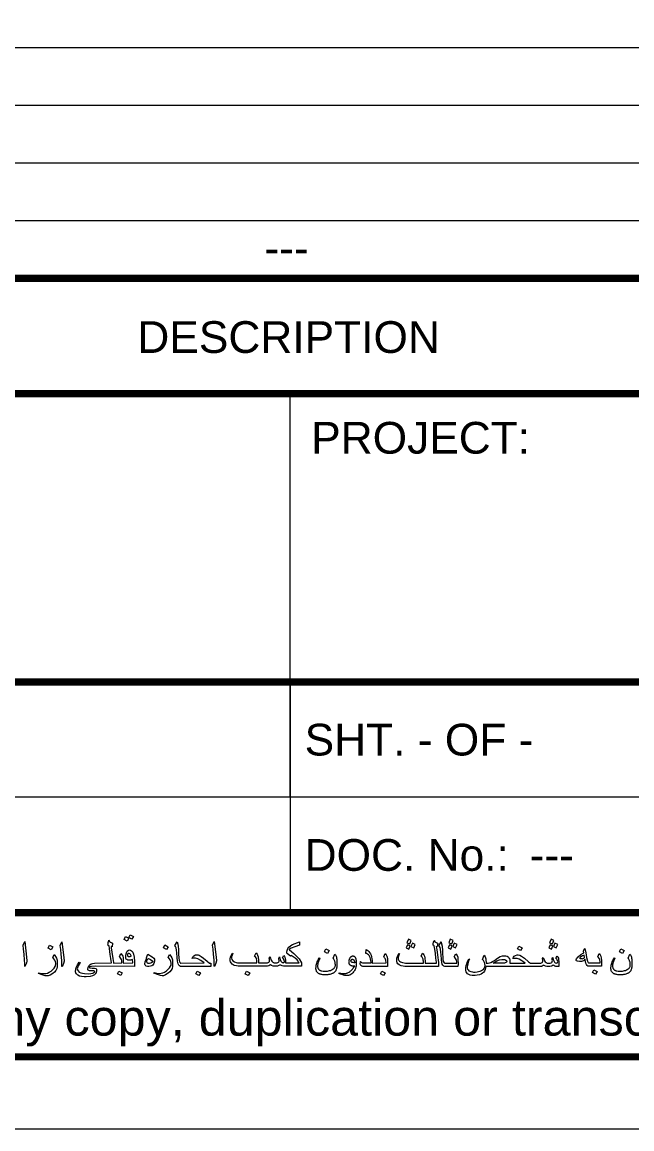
# Model space of a CAD drawing. Header units: inches. Extents: x -350577 to -266477, y -437959 to -377535.
# Drawn here: x -267246.5 to -267204.2, y -437958.8 to -437882 of the extents above; entities that cross this region are included whole.
import ezdxf
from ezdxf.enums import TextEntityAlignment as Align

# ---------------------------------------------------------------- set-up
doc = ezdxf.new("R2010")
doc.units = ezdxf.units.IN
doc.header["$MEASUREMENT"] = 0
for name, color, linetype, lineweight in [('AZ_Title Line', 91, 'Continuous', 9), ('ORGINAL', 7, 'Continuous', 13), ('title', 7, 'Continuous', 15)]:
    doc.layers.add(name, color=color, linetype=linetype, lineweight=lineweight)
doc.styles.get("Standard").update_dxf_attribs({"font": 'arial.ttf'})

# ---------------------------------------------------------------- blocks, each defined once
blk = doc.blocks.new('l')
at = {"layer": 'ORGINAL'}
for p, q in [((-99.065, 7.054), (-99.108, 7.036)), ((-99.1, 6.836), (-99.039, 6.89))]:
    blk.add_line(p, q, dxfattribs=at)
for points in [[(-130.681, 8.266), (-130.579, 8.461), (-130.356, 8.344), (-130.462, 8.15)], [(-138.02, 7.742), (-137.905, 7.991), (-137.782, 6.907), (-137.76, 6.649), (-137.789, 6.493), (-137.864, 6.312), (-137.895, 6.274), (-137.904, 6.278), (-137.901, 6.461), (-137.911, 6.701), (-137.954, 7.125), (-137.986, 7.47)], [(-135.436, 7.725), (-135.321, 7.974), (-135.198, 6.89), (-135.176, 6.632), (-135.205, 6.476), (-135.28, 6.295), (-135.311, 6.258), (-135.321, 6.261), (-135.317, 6.445), (-135.327, 6.685), (-135.37, 7.109), (-135.402, 7.453)], [(-130.886, 7.045), (-130.846, 7.204), (-130.781, 7.328), (-130.711, 7.392), (-130.627, 7.415), (-130.558, 7.407), (-130.48, 7.354), (-130.406, 7.255), (-130.35, 7.11), (-130.304, 6.913), (-130.285, 6.617), (-130.285, 6.268), (-132.956, 6.275), (-133.261, 6.264), (-133.38, 6.246), (-133.404, 6.232), (-133.415, 6.212), (-133.412, 6.194), (-133.4, 6.178), (-133.361, 6.163), (-133.224, 6.157), (-133.052, 6.141), (-132.974, 6.127), (-132.939, 6.112), (-132.918, 6.084), (-132.915, 6.035), (-132.917, 5.969), (-132.943, 5.857), (-132.979, 5.779), (-133.007, 5.74), (-133.065, 5.685), (-133.188, 5.616), (-133.369, 5.562), (-133.642, 5.541), (-133.782, 5.541), (-133.954, 5.562), (-134.094, 5.599), (-134.211, 5.656), (-134.295, 5.728), (-134.323, 5.763), (-134.351, 5.825), (-134.37, 5.893), (-134.373, 5.961), (-134.367, 6.034), (-134.355, 6.107), (-134.309, 6.239), (-134.245, 6.368), (-134.117, 6.572), (-134.066, 6.547), (-134.193, 6.319), (-134.227, 6.236), (-134.252, 6.105), (-134.234, 6.022), (-134.2, 5.953), (-134.117, 5.871), (-134.011, 5.824), (-133.899, 5.791), (-133.762, 5.771), (-133.504, 5.762), (-133.317, 5.781), (-133.179, 5.808), (-133.101, 5.838), (-133.056, 5.871), (-133.048, 5.906), (-133.053, 5.934), (-133.072, 5.948), (-133.097, 5.955), (-133.122, 5.955), (-133.399, 5.969), (-133.457, 5.976), (-133.507, 6.002), (-133.526, 6.037), (-133.529, 6.07), (-133.51, 6.191), (-133.458, 6.302), (-133.391, 6.374), (-133.288, 6.44), (-133.194, 6.476), (-133.06, 6.499), (-131.881, 6.506), (-131.926, 6.811), (-131.962, 7.084), (-132.022, 7.518), (-132.051, 7.702), (-132.125, 7.737), (-132.12, 7.824), (-132.102, 7.937), (-132.062, 8.075), (-132.057, 8.08), (-132.038, 8.066), (-132.036, 8.045), (-132.031, 8.022), (-132.02, 8), (-132.001, 7.978), (-131.973, 7.955), (-131.95, 7.945), (-131.805, 7.887), (-131.809, 7.804), (-131.822, 7.695), (-131.843, 7.62), (-131.911, 7.642), (-131.903, 7.569), (-131.852, 7.254), (-131.79, 6.817), (-131.746, 6.541), (-131.747, 6.503), (-131.159, 6.506), (-131.163, 6.598), (-131.171, 6.666), (-131.19, 6.743), (-131.226, 6.809), (-131.285, 6.886), (-131.331, 6.935), (-131.223, 7.16), (-131.141, 7.047), (-131.103, 6.977), (-131.079, 6.887), (-131.064, 6.761), (-131.061, 6.622), (-131.061, 6.503), (-130.397, 6.507), (-130.402, 6.596), (-130.412, 6.67), (-130.43, 6.748), (-130.497, 6.725), (-130.57, 6.705), (-130.623, 6.695), (-130.666, 6.694), (-130.74, 6.706), (-130.814, 6.739), (-130.85, 6.773), (-130.875, 6.81), (-130.892, 6.866), (-130.896, 6.931), (-130.891, 7.005), (-130.888, 7.032)], [(-131.002, 8.136), (-130.902, 8.336), (-130.678, 8.219), (-130.782, 8.021)], [(-126.282, 6.83), (-126.237, 6.925), (-126.161, 7.007), (-126.057, 7.065), (-125.957, 7.082), (-125.868, 7.072), (-125.784, 7.041), (-125.644, 6.968), (-125.483, 6.837), (-125.248, 6.638), (-125.077, 6.505), (-124.979, 6.505), (-124.979, 6.274), (-127.079, 6.273), (-127.169, 6.312), (-127.2, 6.35), (-127.258, 6.458), (-127.293, 6.622), (-127.322, 6.882), (-127.34, 7.216), (-127.356, 7.396), (-127.386, 7.565), (-127.426, 7.64), (-127.489, 7.709), (-127.318, 7.978), (-127.275, 7.802), (-127.248, 7.639), (-127.236, 7.459), (-127.222, 7.123), (-127.214, 6.864), (-127.187, 6.68), (-127.157, 6.588), (-127.123, 6.532), (-127.08, 6.504), (-127.057, 6.504), (-125.44, 6.508), (-125.686, 6.682), (-125.877, 6.788), (-126.05, 6.833), (-126.145, 6.838), (-126.222, 6.834), (-126.275, 6.828), (-126.283, 6.827)], [(-124.859, 7.742), (-124.745, 7.991), (-124.622, 6.907), (-124.599, 6.649), (-124.629, 6.493), (-124.704, 6.312), (-124.735, 6.274), (-124.744, 6.278), (-124.741, 6.461), (-124.75, 6.701), (-124.794, 7.125), (-124.825, 7.47)], [(-118.824, 7.966), (-118.824, 7.747), (-119.161, 7.632), (-119.403, 7.537), (-119.529, 7.469), (-119.538, 7.454), (-119.538, 7.424), (-119.528, 7.408), (-119.233, 7.169), (-119.061, 7.01), (-118.856, 6.798), (-118.684, 6.524), (-118.684, 6.291), (-119.945, 6.291), (-120.025, 6.298), (-120.083, 6.323), (-120.139, 6.355), (-120.175, 6.381), (-120.217, 6.349), (-120.269, 6.321), (-120.353, 6.297), (-120.466, 6.285), (-120.649, 6.288), (-120.768, 6.33), (-120.844, 6.38), (-120.894, 6.344), (-120.963, 6.307), (-121.042, 6.287), (-121.11, 6.288), (-123.092, 6.288), (-123.207, 6.3), (-123.365, 6.342), (-123.507, 6.427), (-123.583, 6.52), (-123.618, 6.598), (-123.634, 6.653), (-123.637, 6.785), (-123.617, 6.913), (-123.577, 7.02), (-123.485, 7.192), (-123.45, 7.169), (-123.501, 7.056), (-123.539, 6.938), (-123.55, 6.846), (-123.532, 6.754), (-123.462, 6.66), (-123.351, 6.587), (-123.233, 6.549), (-123.134, 6.527), (-121.779, 6.52), (-121.78, 6.564), (-121.788, 6.692), (-121.808, 6.798), (-121.847, 6.875), (-121.885, 6.927), (-121.919, 6.965), (-121.944, 6.988), (-121.839, 7.207), (-121.778, 7.126), (-121.739, 7.053), (-121.703, 6.942), (-121.688, 6.846), (-121.682, 6.782), (-121.677, 6.669), (-121.674, 6.517), (-121.136, 6.521), (-121.059, 6.526), (-120.994, 6.539), (-120.955, 6.561), (-120.95, 6.566), (-120.934, 6.584), (-120.915, 6.618), (-120.909, 6.66), (-120.91, 6.716), (-120.915, 6.767), (-120.928, 6.845), (-120.873, 6.927), (-120.844, 6.84), (-120.815, 6.758), (-120.796, 6.713), (-120.751, 6.633), (-120.707, 6.581), (-120.657, 6.545), (-120.627, 6.533), (-120.595, 6.525), (-120.534, 6.52), (-120.38, 6.526), (-120.328, 6.541), (-120.29, 6.563), (-120.268, 6.589), (-120.251, 6.631), (-120.247, 6.686), (-120.254, 6.782), (-120.268, 6.844), (-120.212, 6.926), (-120.173, 6.755), (-120.135, 6.641), (-120.088, 6.577), (-120.04, 6.54), (-119.995, 6.529), (-119.953, 6.524), (-119.913, 6.535), (-119.879, 6.567), (-119.87, 6.618), (-119.882, 6.68), (-119.905, 6.734), (-119.94, 6.795), (-119.997, 6.868), (-119.908, 7.015), (-119.868, 6.947), (-119.845, 6.904), (-119.812, 6.793), (-119.806, 6.722), (-119.801, 6.626), (-119.802, 6.521), (-118.842, 6.521), (-118.887, 6.584), (-118.928, 6.638), (-118.995, 6.719), (-119.135, 6.839), (-119.26, 6.93), (-119.403, 7.022), (-119.415, 7.022), (-119.456, 6.985), (-119.653, 7.135), (-119.699, 7.191), (-119.706, 7.251), (-119.693, 7.374), (-119.647, 7.508), (-119.579, 7.61), (-119.438, 7.711), (-119.309, 7.779), (-118.831, 7.97), (-118.823, 7.974), (-118.825, 7.966)], [(-109.484, 8.078), (-109.465, 8.064), (-109.463, 8.044), (-109.458, 8.023), (-109.451, 8.006), (-109.433, 7.981), (-109.416, 7.966), (-109.385, 7.946), (-109.256, 7.892), (-109.233, 7.883), (-109.237, 7.793), (-109.254, 7.666), (-109.269, 7.618), (-109.337, 7.641), (-109.326, 7.568), (-109.303, 7.42), (-109.252, 7.063), (-109.197, 6.702), (-109.173, 6.542), (-109.173, 6.267), (-111.51, 6.269), (-111.633, 6.28), (-111.77, 6.309), (-111.906, 6.376), (-111.997, 6.457), (-112.038, 6.524), (-112.062, 6.586), (-112.073, 6.653), (-112.08, 6.749), (-112.064, 6.846), (-112.036, 6.957), (-111.984, 7.064), (-111.92, 7.174), (-111.883, 7.15), (-111.928, 7.054), (-111.961, 6.969), (-111.979, 6.894), (-111.983, 6.848), (-111.98, 6.809), (-111.972, 6.766), (-111.955, 6.721), (-111.924, 6.676), (-111.892, 6.642), (-111.808, 6.583), (-111.744, 6.555), (-111.671, 6.531), (-111.554, 6.509), (-111.462, 6.502), (-111.404, 6.502), (-110.219, 6.502), (-110.221, 6.568), (-110.222, 6.635), (-110.233, 6.71), (-110.249, 6.773), (-110.264, 6.818), (-110.291, 6.866), (-110.324, 6.913), (-110.384, 6.969), (-110.28, 7.192), (-110.244, 7.147), (-110.192, 7.073), (-110.155, 6.978), (-110.129, 6.87), (-110.118, 6.782), (-110.112, 6.672), (-110.113, 6.569), (-110.113, 6.501), (-109.31, 6.505), (-109.321, 6.587), (-109.334, 6.668), (-109.359, 6.87), (-109.395, 7.155), (-109.439, 7.454), (-109.469, 7.708), (-109.541, 7.737), (-109.539, 7.834), (-109.515, 7.956), (-109.488, 8.065)], [(-111.427, 7.554), (-111.227, 7.469), (-111.136, 7.69), (-111.326, 7.777)], [(-111.367, 7.915), (-111.166, 7.827), (-111.068, 8.056), (-111.27, 8.148)], [(-111.093, 7.653), (-110.901, 7.564), (-110.8, 7.787), (-110.995, 7.874)], [(-108.082, 6.931), (-107.982, 7.152), (-107.89, 7.016), (-107.848, 6.914), (-107.825, 6.764), (-107.823, 6.416), (-107.825, 6.266), (-108.745, 6.266), (-108.816, 6.289), (-108.877, 6.347), (-108.921, 6.431), (-108.955, 6.543), (-108.981, 6.746), (-109.002, 7.063), (-109.008, 7.257), (-109.031, 7.458), (-109.066, 7.578), (-109.111, 7.659), (-109.156, 7.703), (-108.991, 7.966), (-108.959, 7.844), (-108.928, 7.674), (-108.904, 7.384), (-108.892, 7.161), (-108.886, 6.884), (-108.868, 6.724), (-108.83, 6.585), (-108.785, 6.525), (-108.732, 6.494), (-107.915, 6.501), (-107.913, 6.594), (-107.928, 6.674), (-107.953, 6.757), (-107.995, 6.824), (-108.051, 6.897), (-108.076, 6.915)], [(-108.518, 7.554), (-108.318, 7.469), (-108.227, 7.69), (-108.417, 7.777)], [(-108.458, 7.915), (-108.257, 7.827), (-108.159, 8.056), (-108.361, 8.148)], [(-108.183, 7.653), (-107.992, 7.564), (-107.891, 7.787), (-108.086, 7.874)], [(-103.705, 7.482), (-103.605, 7.682), (-103.381, 7.565), (-103.486, 7.367)], [(-101.525, 7.554), (-101.325, 7.469), (-101.234, 7.69), (-101.424, 7.777)], [(-101.465, 7.915), (-101.264, 7.827), (-101.166, 8.056), (-101.368, 8.148)], [(-101.191, 7.653), (-101, 7.564), (-100.899, 7.787), (-101.093, 7.874)], [(-135.945, 6.878), (-135.87, 7.087), (-135.766, 6.966), (-135.694, 6.852), (-135.653, 6.712), (-135.648, 6.538), (-135.648, 6.25), (-135.681, 6.114), (-135.75, 5.996), (-135.839, 5.881), (-135.963, 5.776), (-136.131, 5.664), (-136.272, 5.608), (-136.367, 5.606), (-136.477, 5.621), (-136.632, 5.658), (-136.939, 5.774), (-136.916, 5.82), (-136.748, 5.787), (-136.554, 5.766), (-136.448, 5.772), (-136.33, 5.803), (-136.212, 5.859), (-136.077, 5.938), (-135.973, 6.027), (-135.861, 6.153), (-135.785, 6.269), (-135.756, 6.337), (-135.737, 6.439), (-135.741, 6.486), (-135.764, 6.59), (-135.818, 6.704), (-135.882, 6.803), (-135.938, 6.861)], [(-130.506, 6.996), (-130.531, 7.042), (-130.565, 7.091), (-130.606, 7.134), (-130.653, 7.165), (-130.692, 7.169), (-130.726, 7.159), (-130.748, 7.141), (-130.764, 7.115), (-130.775, 7.081), (-130.775, 7.049), (-130.77, 7.024), (-130.761, 6.995), (-130.738, 6.97), (-130.712, 6.956), (-130.686, 6.95), (-130.656, 6.947), (-130.621, 6.948), (-130.59, 6.957), (-130.548, 6.972), (-130.518, 6.987), (-130.509, 6.992)], [(-129.362, 7.112), (-129.053, 6.939), (-128.947, 6.843), (-128.905, 6.764), (-128.9, 6.626), (-128.93, 6.48), (-129.014, 6.359), (-129.069, 6.316), (-129.165, 6.279), (-129.279, 6.263), (-129.39, 6.264), (-129.482, 6.293), (-129.547, 6.349), (-129.573, 6.429), (-129.545, 6.579), (-129.483, 6.752), (-129.427, 6.878), (-129.447, 6.885)], [(-127.938, 6.894), (-127.864, 7.104), (-127.759, 6.982), (-127.687, 6.869), (-127.647, 6.729), (-127.641, 6.555), (-127.641, 6.267), (-127.674, 6.131), (-127.744, 6.013), (-127.832, 5.897), (-127.956, 5.793), (-128.125, 5.681), (-128.266, 5.625), (-128.36, 5.623), (-128.47, 5.638), (-128.625, 5.675), (-128.932, 5.791), (-128.909, 5.837), (-128.741, 5.804), (-128.548, 5.783), (-128.441, 5.789), (-128.324, 5.82), (-128.206, 5.876), (-128.07, 5.955), (-127.966, 6.044), (-127.854, 6.17), (-127.778, 6.286), (-127.749, 6.354), (-127.73, 6.456), (-127.734, 6.502), (-127.757, 6.607), (-127.811, 6.721), (-127.875, 6.82), (-127.931, 6.877)], [(-112.983, 6.938), (-112.879, 7.16), (-112.811, 7.067), (-112.761, 6.981), (-112.73, 6.828), (-112.722, 6.666), (-112.721, 6.272), (-114.424, 6.273), (-114.511, 6.289), (-114.572, 6.335), (-114.605, 6.372), (-114.615, 6.419), (-114.589, 6.608), (-114.56, 6.611), (-114.537, 6.556), (-114.513, 6.532), (-114.456, 6.511), (-114.366, 6.506), (-113.858, 6.511), (-113.858, 6.539), (-113.871, 6.688), (-113.891, 6.795), (-113.914, 6.879), (-113.963, 6.972), (-113.995, 7.019), (-114.046, 7.073), (-114.097, 7.114), (-114.178, 7.154), (-114.224, 7.171), (-114.202, 7.438), (-114.094, 7.372), (-114.015, 7.303), (-113.962, 7.242), (-113.902, 7.145), (-113.853, 7.038), (-113.819, 6.922), (-113.801, 6.797), (-113.786, 6.695), (-113.786, 6.578), (-113.781, 6.504), (-112.814, 6.506), (-112.814, 6.549), (-112.825, 6.671), (-112.837, 6.712), (-112.855, 6.771), (-112.884, 6.817), (-112.922, 6.864), (-112.949, 6.903), (-112.979, 6.93)], [(-101.023, 6.846), (-100.936, 6.992), (-100.889, 6.909), (-100.858, 6.832), (-100.837, 6.719), (-100.834, 6.617), (-100.834, 6.262), (-100.956, 6.261), (-101.041, 6.269), (-101.099, 6.287), (-101.167, 6.322), (-101.209, 6.356), (-101.278, 6.308), (-101.338, 6.28), (-101.448, 6.261), (-101.561, 6.262), (-101.664, 6.263), (-101.755, 6.284), (-101.838, 6.327), (-101.876, 6.348), (-101.918, 6.322), (-101.978, 6.285), (-102.028, 6.271), (-102.127, 6.26), (-105.89, 6.26), (-105.909, 6.155), (-105.943, 6.045), (-105.992, 5.939), (-106.064, 5.848), (-106.12, 5.795), (-106.21, 5.736), (-106.328, 5.688), (-106.486, 5.652), (-106.639, 5.639), (-106.833, 5.644), (-106.975, 5.671), (-107.071, 5.706), (-107.163, 5.762), (-107.217, 5.821), (-107.257, 5.893), (-107.28, 5.977), (-107.29, 6.068), (-107.283, 6.188), (-107.255, 6.323), (-107.217, 6.456), (-107.154, 6.614), (-107.074, 6.789), (-107.021, 6.768), (-107.088, 6.626), (-107.152, 6.455), (-107.174, 6.34), (-107.183, 6.273), (-107.178, 6.16), (-107.154, 6.081), (-107.13, 6.041), (-107.071, 5.973), (-106.998, 5.93), (-106.927, 5.905), (-106.829, 5.883), (-106.743, 5.879), (-106.641, 5.88), (-106.505, 5.889), (-106.41, 5.908), (-106.281, 5.945), (-106.189, 5.981), (-106.116, 6.026), (-106.063, 6.066), (-106.016, 6.114), (-105.98, 6.17), (-105.951, 6.248), (-105.95, 6.337), (-105.964, 6.452), (-105.994, 6.539), (-106.017, 6.597), (-106.058, 6.674), (-106.117, 6.757), (-106.004, 7.039), (-105.946, 6.932), (-105.899, 6.799), (-105.884, 6.678), (-105.878, 6.574), (-105.878, 6.494), (-105.742, 6.501), (-105.646, 6.518), (-105.55, 6.544), (-105.421, 6.6), (-105.3, 6.678), (-105.167, 6.771), (-105.011, 6.879), (-104.89, 6.948), (-104.73, 6.998), (-104.599, 7.007), (-104.511, 7.002), (-104.41, 6.972), (-104.341, 6.931), (-104.3, 6.888), (-104.265, 6.829), (-104.257, 6.821), (-104.232, 6.729), (-104.221, 6.605), (-104.218, 6.497), (-103.163, 6.499), (-103.265, 6.569), (-103.401, 6.666), (-103.577, 6.763), (-103.712, 6.811), (-103.844, 6.828), (-103.976, 6.822), (-104.011, 6.817), (-103.972, 6.899), (-103.915, 6.973), (-103.84, 7.028), (-103.729, 7.067), (-103.651, 7.068), (-103.532, 7.043), (-103.409, 6.983), (-103.217, 6.837), (-102.925, 6.584), (-102.793, 6.493), (-102.076, 6.499), (-102.032, 6.51), (-101.978, 6.539), (-101.953, 6.571), (-101.936, 6.625), (-101.937, 6.698), (-101.954, 6.821), (-101.904, 6.896), (-101.845, 6.73), (-101.815, 6.666), (-101.774, 6.59), (-101.708, 6.532), (-101.68, 6.516), (-101.646, 6.504), (-101.591, 6.495), (-101.418, 6.5), (-101.362, 6.515), (-101.31, 6.544), (-101.285, 6.582), (-101.277, 6.61), (-101.274, 6.67), (-101.28, 6.738), (-101.296, 6.821), (-101.24, 6.897), (-101.21, 6.756), (-101.177, 6.654), (-101.133, 6.567), (-101.076, 6.515), (-100.978, 6.499), (-100.925, 6.52), (-100.908, 6.545), (-100.9, 6.601), (-100.913, 6.665), (-100.942, 6.725), (-100.97, 6.771), (-101.011, 6.822), (-101.019, 6.835)], [(-98.122, 6.942), (-98.02, 7.164), (-97.954, 7.074), (-97.902, 6.975), (-97.875, 6.848), (-97.862, 6.691), (-97.87, 6.275), (-98.771, 6.275), (-98.817, 6.295), (-98.859, 6.33), (-98.901, 6.394), (-98.95, 6.502), (-98.984, 6.62), (-99.02, 6.781), (-99.05, 6.735), (-99.114, 6.664), (-99.18, 6.629), (-99.255, 6.616), (-99.393, 6.616), (-99.527, 6.632), (-99.609, 6.658), (-99.633, 6.676), (-99.631, 6.726), (-99.604, 6.803), (-99.488, 6.94), (-99.303, 7.089), (-99.133, 7.184), (-99.083, 7.211), (-99.109, 7.334), (-99.087, 7.406), (-99.059, 7.461), (-99.01, 7.523), (-98.957, 7.219), (-98.894, 6.878), (-98.839, 6.643), (-98.797, 6.535), (-98.764, 6.508), (-97.954, 6.51), (-97.959, 6.594), (-97.978, 6.717), (-98.009, 6.797), (-98.067, 6.876), (-98.115, 6.927), (-98.122, 6.938)], [(-99.038, 6.898), (-99.065, 7.054), (-99.183, 7.003), (-99.252, 6.965), (-99.319, 6.913), (-99.356, 6.869), (-99.377, 6.84), (-99.379, 6.833), (-99.355, 6.826), (-99.251, 6.807), (-99.188, 6.806), (-99.153, 6.813), (-99.1, 6.836), (-99.051, 6.88), (-99.039, 6.89), (-99.038, 6.898)], [(-129.315, 6.818), (-129.181, 6.749), (-129.079, 6.684), (-129.045, 6.653), (-129.026, 6.631), (-129.013, 6.603), (-129.028, 6.568), (-129.07, 6.536), (-129.16, 6.494), (-129.235, 6.476), (-129.279, 6.47), (-129.333, 6.477), (-129.376, 6.499), (-129.406, 6.533), (-129.422, 6.565), (-129.429, 6.599), (-129.431, 6.638), (-129.42, 6.683), (-129.379, 6.749)], [(-104.704, 6.497), (-105.395, 6.497), (-105.315, 6.543), (-105.118, 6.646), (-104.948, 6.719), (-104.785, 6.758), (-104.672, 6.758), (-104.58, 6.74), (-104.503, 6.712), (-104.456, 6.668), (-104.437, 6.605), (-104.462, 6.553), (-104.505, 6.529), (-104.597, 6.504), (-104.672, 6.497)]]:
    blk.add_lwpolyline(points, close=True, dxfattribs=at)
for points in [[(-136.283, 7.545), (-136.183, 7.738), (-135.958, 7.621), (-136.062, 7.422), (-136.286, 7.539)], [(-128.276, 7.562), (-128.176, 7.755), (-127.951, 7.638), (-128.055, 7.439), (-128.279, 7.556)], [(-116.235, 6.567), (-116.236, 6.305), (-116.237, 6.264), (-116.241, 6.224), (-116.252, 6.148), (-116.265, 6.094), (-116.278, 6.054), (-116.3, 6.003), (-116.316, 5.973), (-116.337, 5.94), (-116.361, 5.907), (-116.385, 5.882), (-116.402, 5.865), (-116.451, 5.826), (-116.487, 5.804), (-116.519, 5.786), (-116.559, 5.768), (-116.609, 5.748), (-116.66, 5.733), (-116.721, 5.717), (-116.806, 5.701), (-116.864, 5.695), (-116.925, 5.689), (-116.981, 5.686), (-117.036, 5.684), (-117.108, 5.684), (-117.166, 5.686), (-117.211, 5.69), (-117.274, 5.698), (-117.322, 5.707), (-117.376, 5.72), (-117.419, 5.735), (-117.447, 5.746), (-117.474, 5.759), (-117.501, 5.774), (-117.526, 5.79), (-117.558, 5.815), (-117.588, 5.843), (-117.61, 5.871), (-117.637, 5.911), (-117.659, 5.962), (-117.672, 6.003), (-117.68, 6.044), (-117.684, 6.089), (-117.685, 6.129), (-117.684, 6.166), (-117.681, 6.214), (-117.675, 6.273), (-117.662, 6.347), (-117.641, 6.431), (-117.618, 6.505), (-117.591, 6.584), (-117.564, 6.653), (-117.527, 6.735), (-117.497, 6.798), (-117.477, 6.841), (-117.464, 6.867), (-117.407, 6.841), (-117.421, 6.812), (-117.431, 6.791), (-117.439, 6.773), (-117.451, 6.747), (-117.462, 6.722), (-117.473, 6.697), (-117.486, 6.666), (-117.504, 6.622), (-117.518, 6.583), (-117.534, 6.535), (-117.546, 6.492), (-117.555, 6.452), (-117.56, 6.424), (-117.565, 6.396), (-117.57, 6.349), (-117.572, 6.312), (-117.571, 6.264), (-117.568, 6.23), (-117.562, 6.205), (-117.557, 6.185), (-117.547, 6.155), (-117.531, 6.121), (-117.514, 6.095), (-117.5, 6.077), (-117.483, 6.059), (-117.463, 6.04), (-117.444, 6.025), (-117.431, 6.016), (-117.42, 6.009), (-117.391, 5.993), (-117.361, 5.979), (-117.326, 5.966), (-117.271, 5.951), (-117.188, 5.937), (-117.098, 5.932), (-117.029, 5.934), (-116.97, 5.937), (-116.88, 5.947), (-116.814, 5.959), (-116.743, 5.976), (-116.684, 5.995), (-116.613, 6.022), (-116.547, 6.054), (-116.48, 6.098), (-116.428, 6.142), (-116.39, 6.191), (-116.373, 6.219), (-116.358, 6.255), (-116.347, 6.291), (-116.34, 6.333), (-116.34, 6.371), (-116.34, 6.409), (-116.343, 6.435), (-116.346, 6.472), (-116.352, 6.513), (-116.36, 6.556), (-116.374, 6.609), (-116.385, 6.642), (-116.401, 6.688), (-116.423, 6.733), (-116.44, 6.765), (-116.458, 6.791), (-116.473, 6.813), (-116.489, 6.831), (-116.37, 7.126), (-116.334, 7.069), (-116.314, 7.027), (-116.29, 6.975), (-116.265, 6.899), (-116.252, 6.842), (-116.246, 6.783), (-116.242, 6.736), (-116.237, 6.678), (-116.235, 6.637), (-116.235, 6.604), (-116.235, 6.567), (-116.235, 6.567)], [(-117.098, 7.292), (-116.998, 7.485), (-116.773, 7.368), (-116.877, 7.169), (-117.101, 7.286)], [(-114.991, 6.281), (-115.036, 6.281), (-115.064, 6.283), (-115.104, 6.286), (-115.14, 6.291), (-115.171, 6.297), (-115.204, 6.307), (-115.237, 6.318), (-115.272, 6.335), (-115.288, 6.345), (-115.308, 6.361), (-115.323, 6.376), (-115.341, 6.395), (-115.351, 6.411), (-115.362, 6.432), (-115.37, 6.447), (-115.377, 6.466), (-115.384, 6.49), (-115.387, 6.512), (-115.39, 6.537), (-115.391, 6.553), (-115.392, 6.576), (-115.392, 6.598), (-115.39, 6.62), (-115.389, 6.641), (-115.385, 6.663), (-115.381, 6.687), (-115.374, 6.72), (-115.365, 6.749), (-115.357, 6.773), (-115.347, 6.799), (-115.334, 6.828), (-115.314, 6.864), (-115.3, 6.885), (-115.288, 6.903), (-115.267, 6.928), (-115.252, 6.942), (-115.241, 6.951), (-115.224, 6.964), (-115.208, 6.973), (-115.19, 6.982), (-115.175, 6.987), (-115.165, 6.989), (-115.151, 6.993), (-115.136, 6.995), (-115.121, 6.995), (-115.104, 6.995), (-115.089, 6.993), (-115.069, 6.988), (-115.053, 6.983), (-115.038, 6.976), (-115.025, 6.969), (-115.015, 6.962), (-115.005, 6.954), (-114.996, 6.945), (-114.989, 6.938), (-114.982, 6.93), (-114.971, 6.914), (-114.964, 6.903), (-114.957, 6.89), (-114.949, 6.875), (-114.944, 6.864), (-114.939, 6.849), (-114.934, 6.838), (-114.926, 6.81), (-114.919, 6.782), (-114.916, 6.769), (-114.912, 6.747), (-114.909, 6.731), (-114.905, 6.698), (-114.899, 6.652), (-114.899, 6.626), (-114.897, 6.59), (-114.896, 6.538), (-114.895, 6.362), (-114.897, 6.328), (-114.899, 6.298), (-114.904, 6.268), (-114.91, 6.234), (-114.922, 6.185), (-114.934, 6.145), (-114.952, 6.1), (-114.973, 6.055), (-115.007, 5.992), (-115.04, 5.942), (-115.077, 5.888), (-115.125, 5.831), (-115.157, 5.798), (-115.205, 5.754), (-115.254, 5.718), (-115.312, 5.685), (-115.342, 5.671), (-115.381, 5.657), (-115.425, 5.646), (-115.459, 5.641), (-115.48, 5.638), (-115.505, 5.636), (-115.533, 5.635), (-115.552, 5.636), (-115.577, 5.637), (-115.595, 5.639), (-115.624, 5.641), (-115.664, 5.647), (-115.686, 5.65), (-115.729, 5.66), (-115.785, 5.673), (-115.886, 5.704), (-115.945, 5.724), (-115.982, 5.737), (-116.017, 5.749), (-116.04, 5.756), (-116.062, 5.764), (-116.08, 5.771), (-116.091, 5.774), (-116.097, 5.777), (-116.073, 5.827), (-115.847, 5.774), (-115.801, 5.768), (-115.742, 5.768), (-115.698, 5.768), (-115.652, 5.773), (-115.618, 5.779), (-115.576, 5.789), (-115.533, 5.801), (-115.483, 5.82), (-115.441, 5.84), (-115.39, 5.869), (-115.339, 5.903), (-115.306, 5.929), (-115.269, 5.96), (-115.228, 5.998), (-115.157, 6.071), (-115.121, 6.114), (-115.07, 6.179), (-115.03, 6.229), (-114.991, 6.281)], [(-95.758, 6.567), (-95.758, 6.305), (-95.76, 6.264), (-95.764, 6.224), (-95.774, 6.148), (-95.788, 6.094), (-95.8, 6.054), (-95.822, 6.003), (-95.838, 5.973), (-95.86, 5.94), (-95.884, 5.907), (-95.907, 5.882), (-95.924, 5.865), (-95.974, 5.826), (-96.01, 5.804), (-96.042, 5.786), (-96.081, 5.768), (-96.132, 5.748), (-96.182, 5.733), (-96.244, 5.717), (-96.329, 5.701), (-96.386, 5.695), (-96.448, 5.689), (-96.504, 5.686), (-96.559, 5.684), (-96.631, 5.684), (-96.689, 5.686), (-96.734, 5.69), (-96.797, 5.698), (-96.845, 5.707), (-96.898, 5.72), (-96.942, 5.735), (-96.97, 5.746), (-96.997, 5.759), (-97.023, 5.774), (-97.049, 5.79), (-97.081, 5.815), (-97.11, 5.843), (-97.132, 5.871), (-97.16, 5.911), (-97.182, 5.962), (-97.195, 6.003), (-97.202, 6.044), (-97.207, 6.089), (-97.208, 6.129), (-97.207, 6.166), (-97.204, 6.214), (-97.197, 6.273), (-97.184, 6.347), (-97.163, 6.431), (-97.141, 6.505), (-97.113, 6.584), (-97.087, 6.653), (-97.05, 6.735), (-97.019, 6.798), (-97, 6.841), (-96.987, 6.867), (-96.93, 6.841), (-96.944, 6.812), (-96.954, 6.791), (-96.961, 6.773), (-96.974, 6.747), (-96.985, 6.722), (-96.995, 6.697), (-97.009, 6.666), (-97.026, 6.622), (-97.041, 6.583), (-97.057, 6.535), (-97.068, 6.492), (-97.077, 6.452), (-97.083, 6.424), (-97.088, 6.396), (-97.093, 6.349), (-97.095, 6.312), (-97.094, 6.264), (-97.09, 6.23), (-97.085, 6.205), (-97.08, 6.185), (-97.069, 6.155), (-97.053, 6.121), (-97.037, 6.095), (-97.023, 6.077), (-97.006, 6.059), (-96.986, 6.04), (-96.967, 6.025), (-96.953, 6.016), (-96.942, 6.009), (-96.914, 5.993), (-96.883, 5.979), (-96.849, 5.966), (-96.794, 5.951), (-96.711, 5.937), (-96.621, 5.932), (-96.552, 5.934), (-96.493, 5.937), (-96.403, 5.947), (-96.337, 5.959), (-96.266, 5.976), (-96.207, 5.995), (-96.135, 6.022), (-96.07, 6.054), (-96.002, 6.098), (-95.951, 6.142), (-95.912, 6.191), (-95.896, 6.219), (-95.88, 6.255), (-95.869, 6.291), (-95.863, 6.333), (-95.863, 6.371), (-95.863, 6.409), (-95.865, 6.435), (-95.869, 6.472), (-95.874, 6.513), (-95.883, 6.556), (-95.897, 6.609), (-95.908, 6.642), (-95.924, 6.688), (-95.946, 6.733), (-95.963, 6.765), (-95.981, 6.791), (-95.996, 6.813), (-96.011, 6.831), (-95.892, 7.126), (-95.857, 7.069), (-95.836, 7.027), (-95.813, 6.975), (-95.788, 6.899), (-95.775, 6.842), (-95.768, 6.783), (-95.765, 6.736), (-95.759, 6.678), (-95.758, 6.637), (-95.758, 6.604), (-95.758, 6.567), (-95.758, 6.567)], [(-96.621, 7.292), (-96.52, 7.485), (-96.296, 7.368), (-96.4, 7.169), (-96.624, 7.286)], [(-114.985, 6.527), (-115.041, 6.528), (-115.101, 6.533), (-115.17, 6.55), (-115.207, 6.57), (-115.235, 6.596), (-115.252, 6.636), (-115.257, 6.653), (-115.257, 6.671), (-115.255, 6.688), (-115.252, 6.701), (-115.246, 6.715), (-115.237, 6.728), (-115.226, 6.738), (-115.211, 6.749), (-115.2, 6.755), (-115.181, 6.761), (-115.166, 6.763), (-115.146, 6.763), (-115.13, 6.76), (-115.117, 6.757), (-115.104, 6.752), (-115.091, 6.743), (-115.08, 6.735), (-115.066, 6.723), (-115.051, 6.701), (-115.042, 6.688), (-115.028, 6.659), (-115.018, 6.634), (-115.009, 6.609), (-115.001, 6.582), (-114.995, 6.561), (-114.985, 6.527)], [(-131.464, 5.752), (-131.363, 5.945), (-131.139, 5.828), (-131.242, 5.629), (-131.467, 5.746)], [(-126.033, 5.752), (-125.933, 5.945), (-125.708, 5.828), (-125.812, 5.629), (-126.036, 5.746)], [(-122.609, 5.752), (-122.508, 5.945), (-122.284, 5.828), (-122.388, 5.629), (-122.612, 5.746)], [(-113.207, 5.752), (-113.107, 5.945), (-112.882, 5.828), (-112.986, 5.629), (-113.21, 5.746)], [(-98.492, 5.845), (-98.392, 6.038), (-98.167, 5.921), (-98.271, 5.722), (-98.495, 5.839)]]:
    blk.add_lwpolyline(points, dxfattribs=at)

msp = doc.modelspace()

# ---------------------------------------------------------------- linework, layer by layer
at = {"layer": 'AZ_Title Line'}
for points in [[(-267103.46, -437661.802), (-267523.46, -437661.802), (-267523.46, -437958.802), (-267103.46, -437958.802)], [(-267108.46, -437666.802), (-267518.46, -437666.802), (-267518.46, -437953.802), (-267108.46, -437953.802)]]:
    msp.add_lwpolyline(points, close=True, dxfattribs=at)
at = {"layer": 'title'}
for p, q in [((-267108.46, -437883.802), (-267287.46, -437883.802)), ((-267108.46, -437887.802), (-267287.46, -437887.802)), ((-267108.46, -437891.802), (-267287.46, -437891.802)), ((-267108.46, -437895.802), (-267287.46, -437895.802)), ((-267227.931, -437927.802), (-267227.931, -437907.802)), ((-267227.931, -437927.802), (-267227.931, -437943.802)), ((-267227.931, -437935.802), (-267227.931, -437927.802)), ((-267154.516, -437935.802), (-267287.46, -437935.802))]:
    msp.add_line(p, q, dxfattribs=at)
at = {"layer": 'title', "const_width": 0.5}
for points in [[(-267108.46, -437899.802), (-267287.46, -437899.802)], [(-267108.46, -437907.802), (-267287.46, -437907.802)], [(-267108.46, -437927.802), (-267287.46, -437927.802)], [(-267108.46, -437943.802), (-267287.46, -437943.802)], [(-267108.46, -437953.802), (-267287.46, -437953.802)]]:
    msp.add_lwpolyline(points, dxfattribs=at)

# ---------------------------------------------------------------- block references
at = {"layer": 'title'}
msp.add_blockref('l', (-267108.46, -437953.802), dxfattribs=at)

# ---------------------------------------------------------------- texts
for s, p in [('---', (-267228.19, -437897.692)), ('DESCRIPTION', (-267228.044, -437903.874))]:
    msp.add_text(s, height=2.2, dxfattribs=at).set_placement(p, align=Align.MIDDLE)
for s, height, p in [('PROJECT:', 2.2, (-267226.477, -437911.962)), ('"All rights reserved. Any copy, duplication or transcription is subjected to legal prosecution"', 2.5, (-267281.716, -437952.333))]:
    msp.add_text(s, height=height, dxfattribs=at).set_placement(p)
for s, p in [('SHT. - OF -', (-267226.931, -437931.802)), ('DOC. No.:', (-267226.931, -437939.802)), ('---', (-267211.307, -437939.802))]:
    msp.add_text(s, height=2.2, dxfattribs=at).set_placement(p, align=Align.MIDDLE_LEFT)

doc.saveas('drawing.dxf')
